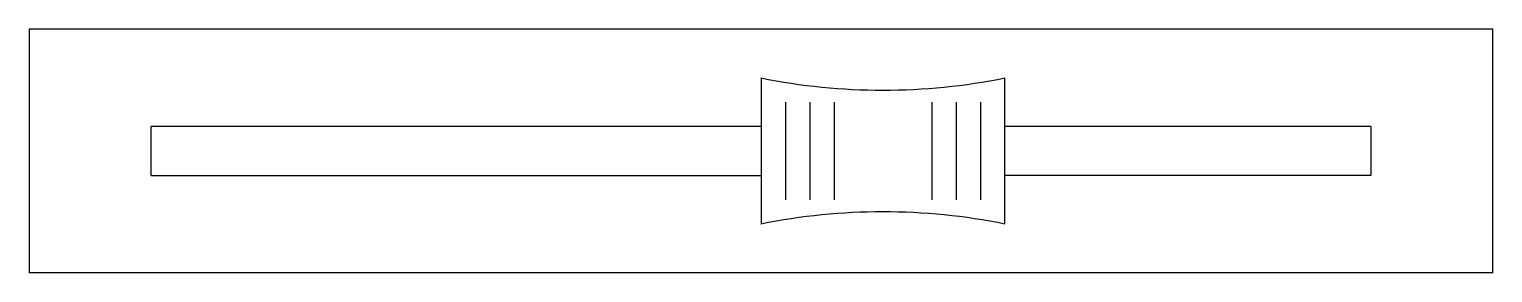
# Model space of a CAD drawing. Header units: millimetres. Extents: x -30 to 30, y -5 to 5.
import ezdxf

# ---------------------------------------------------------------- set-up
doc = ezdxf.new("R2010")
doc.units = ezdxf.units.MM
doc.layers.get('0').update_dxf_attribs({"lineweight": 25, "true_color": 0xffffff})

msp = doc.modelspace()

# ---------------------------------------------------------------- linework, layer by layer
for p, q in [((30, 5), (-30, 5)), ((-30, 5), (-30, -5)), ((30, -5), (30, 5)), ((1, 2), (1, -2)), ((2, 2), (2, -2)), ((3, 2), (3, -2)), ((7, 2), (7, -2)), ((8, 2), (8, -2)), ((9, 2), (9, -2)), ((0, 1), (-25, 1)), ((-25, -1), (-25, 1)), ((25, 1), (10, 1)), ((25, 1), (25, -1)), ((-25, -1), (0, -1)), ((25, -1), (10, -1)), ((30, -5), (-30, -5))]:
    msp.add_line(p, q)
at = {"color": 253, "true_color": 0xa0a0a4}
for p, q in [((0, 3), (0, -3)), ((10, -3), (10, 3))]:
    msp.add_line(p, q, dxfattribs=at)
for centre, start, end in [((5, 27.75), 258.57881, 281.42119), ((5, -27.75), 78.57881, 101.42119)]:
    msp.add_arc(centre, 25.25, start, end, dxfattribs=at)

doc.saveas('drawing.dxf')
